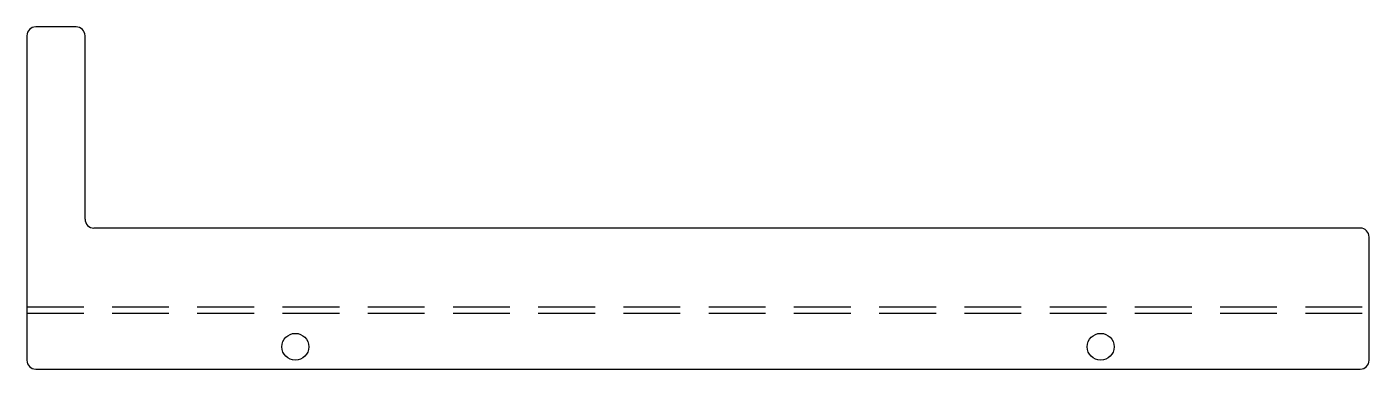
# Model space of a CAD drawing. Extents: x 0 to 300, y 0 to 77.
import ezdxf

# ---------------------------------------------------------------- set-up
doc = ezdxf.new("R2010")
doc.units = 0
doc.header["$MEASUREMENT"] = 0
doc.linetypes.add('DASHED', pattern=[19.05, 12.7, -6.35])
doc.layers.get('0').update_dxf_attribs({"linetype": 'CONTINUOUS'})

msp = doc.modelspace()

# ---------------------------------------------------------------- linework, layer by layer
for p, q in [((11, 76.54), (2, 76.54)), ((0, 74.54), (0, 2)), ((13, 33.54), (13, 74.54)), ((298, 31.54), (15, 31.54)), ((300, 2), (300, 29.54)), ((2, 0), (298, 0))]:
    msp.add_line(p, q)
at = {"linetype": 'DASHED'}
for p, q in [((0, 13.9), (300, 13.9)), ((0, 12.54), (300, 12.54))]:
    msp.add_line(p, q, dxfattribs=at)
for centre in [(60, 5), (240, 5)]:
    msp.add_circle(centre, 3)
for centre, start, end in [((2, 74.54), 90, 180), ((11, 74.54), 0, 90), ((15, 33.54), 180, 270), ((298, 29.54), 0, 90), ((2, 2), 180, 270), ((298, 2), 270, 0)]:
    msp.add_arc(centre, 2, start, end)

doc.saveas('drawing.dxf')
